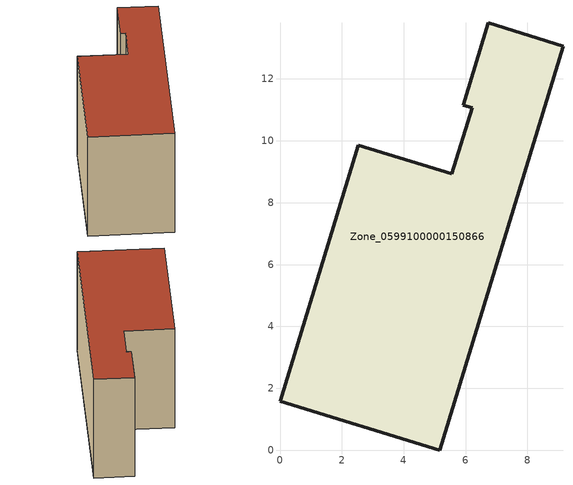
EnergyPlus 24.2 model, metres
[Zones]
Zone_0599100000150866
 floor ground (C_G): 0,1.58 2.53,9.86 5.56,8.94 6.21,11.07 5.93,11.15 6.74,13.81 9.15,13.06 5.16,0 z0
 wall outside (C_F): 2.53,9.86 0,1.58 5.16,0 9.15,13.06 6.74,13.81 5.93,11.15 6.21,11.07 5.56,8.94 2.53,9.86 z0:7.45
 roof outside (C_R): 6.21,11.07 5.56,8.94 2.53,9.86 0,1.58 5.16,0 9.15,13.06 6.74,13.81 5.93,11.15 z7.45
[BUILDING]
Pand.0599100000150866: North Axis=0; Terrain=City; Loads Convergence Tolerance Value=0.04; Temperature Convergence Tolerance Value=0.4; Solar Distribution=FullExterior; Maximum Number of Warmup Days=25; Minimum Number of Warmup Days=1
[Site:Location]
Rotterdam.The.Hague.AP_ZH_NLD Design_Conditions: Latitude=51.96; Longitude=4.45; Time Zone=1; Elevation=-4.5
[SITE:GROUNDTEMPERATURE:BUILDINGSURFACE]
18, 18, 18, 18, 18, 18, 18, 18, 18, 18, 18, 18
[MATERIAL] Thermal Absorptance=0.9; Solar Absorptance=0.7; Visible Absorptance=0.7
Name | Roughness | Thickness | Conductivity | Density | Specific Heat
G.TI.1975-1991 | MediumSmooth | 0.15 | 0.288461 | 540 | 1210
F.TI.1975-1991 | Rough | 0.3 | 0.230769 | 1920 | 840
R.TI.1975-1991 | MediumRough | 0.2 | 0.153846 | 1500 | 1000
[CONSTRUCTION]
C_G: G.TI.1975-1991
C_F: F.TI.1975-1991
C_R: R.TI.1975-1991
[ZONE]
Zone_0599100000150866: Type=1; Multiplier=1; Ceiling Height=Autocalculate; Volume=Autocalculate; Floor Area=autocalculate; Part of Total Floor Area=Yes
[ZONEINFILTRATION:DESIGNFLOWRATE]
Infil_Zone_0599100000150866: Zone or ZoneList or Space or SpaceList=Zone_0599100000150866; Schedule=AlwaysOn; Design Flow Rate Calculation Method=Flow/Area; Flow Rate per Floor Area=0.003; Constant Term Coefficient=1; Temperature Term Coefficient=0; Velocity Term Coefficient=0; Velocity Squared Term Coefficient=0
[HVACTEMPLATE:ZONE:IDEALLOADSAIRSYSTEM]
Zone_0599100000150866: Maximum Heating Supply Air Temperature=50; Minimum Cooling Supply Air Temperature=13; Maximum Heating Supply Air Humidity Ratio=0.0156; Minimum Cooling Supply Air Humidity Ratio=0.0077; Heating Limit=NoLimit; Cooling Limit=NoLimit; Dehumidification Control Type=ConstantSensibleHeatRatio; Cooling Sensible Heat Ratio=0.7; Dehumidification Setpoint=60; Humidification Control Type=None; Humidification Setpoint=30; Outdoor Air Method=None; Outdoor Air Flow Rate per Person=0.00944; Outdoor Air Flow Rate per Zone Floor Area=0; Outdoor Air Flow Rate per Zone=0; Demand Controlled Ventilation Type=None; Outdoor Air Economizer Type=NoEconomizer; Heat Recovery Type=None; Sensible Heat Recovery Effectiveness=0.7; Latent Heat Recovery Effectiveness=0.65
[ZONECONTROL:THERMOSTAT]
ThermostatControl_Zone_0599100000150866: Zone or ZoneList=Zone_0599100000150866; Control Type Schedule=DualSetpointControlType; Control 1=Thermostat_Zone_0599100000150866; Temperature Difference Between Cutout And Setpoint=0
[THERMOSTATSETPOINT:DUALSETPOINT]
Thermostat_Zone_0599100000150866: Heating Setpoint Temperature Schedule=HeatingSetpoint_Zone_0599100000150866; Cooling Setpoint Temperature Schedule=CoolingSetpoint_Zone_0599100000150866
[SCHEDULE:COMPACT]
HeatingSetpoint_Zone_0599100000150866: Through: 12/31, For: AllDays, Until: 24:00, 21
CoolingSetpoint_Zone_0599100000150866: Through: 12/31, For: AllDays, Until: 24:00, 24
DualSetpointControlType: Through: 12/31, For: AllDays, Until: 24:00, 4
AlwaysOn: Through: 12/31, For: AllDays, Until: 24:00, 1
